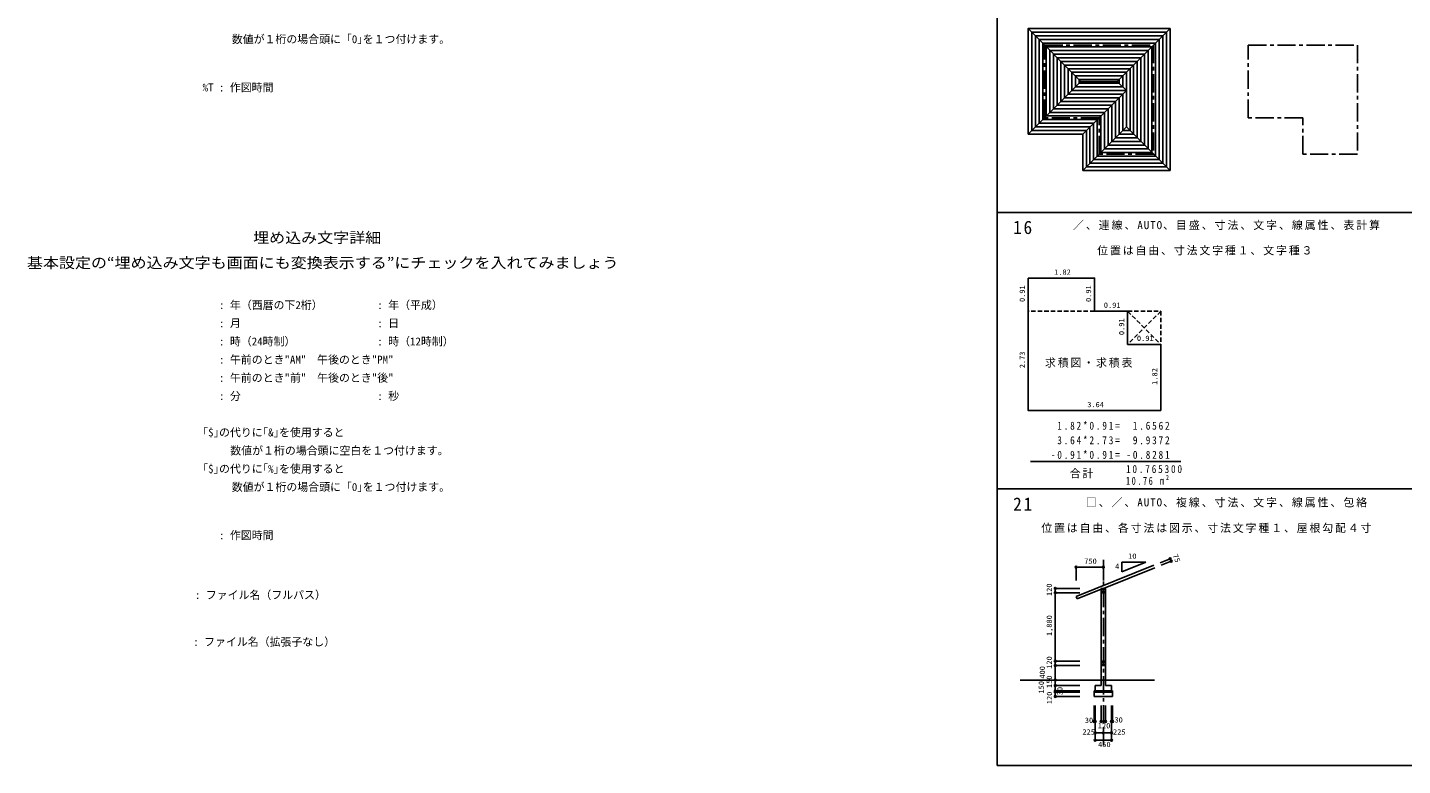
# Model space of a CAD drawing. Units: millimetres at full size, sheet at 1:100. Extents: x -54652 to 58452, y -19402 to 19598.
# Drawn here: x -54652 to -16866, y -19402 to 880 of the extents above; entities that cross this region are included whole.
import ezdxf
from ezdxf.enums import TextEntityAlignment as Align

# ---------------------------------------------------------------- set-up
doc = ezdxf.new("R2010")
doc.units = ezdxf.units.MM
doc.header["$LTSCALE"] = 100
doc.header["$PDMODE"] = 32
doc.header["$PDSIZE"] = 50
doc.linetypes.add('CHAIN1', pattern=[8, 5, -1, 1, -1])
doc.linetypes.add('DASHED1', pattern=[1.8, 1.2, -0.6])
for name, color, linetype in [('0-0_作図ﾚｲﾔｰ', 4, 'Continuous'), ('0-7_作図例', 4, 'Continuous'), ('0-F_枠', 3, 'Continuous')]:
    doc.layers.add(name, color=color, linetype=linetype)
doc.styles.add('ＭＳ 明朝', font='')
doc.styles.get('ＭＳ 明朝').set_extended_font_data('MS Mincho')

msp = doc.modelspace()

# ---------------------------------------------------------------- linework, layer by layer
at = {"layer": '0-0_作図ﾚｲﾔｰ'}
msp.add_line((-25086.8, -18505.1), (-24861.8, -18505.1), dxfattribs=at)
at = {"layer": '0-0_作図ﾚｲﾔｰ', "color": 7, "linetype": 'CHAIN1'}
msp.add_lwpolyline([(-21104.7, 397.7), (-18104.7, 397.7), (-18104.7, -2602.3), (-19604.7, -2602.3), (-19604.7, -1602.3), (-21104.7, -1602.3)], close=True, dxfattribs=at)
at = {"layer": '0-7_作図例', "color": 3}
for p, q in [((-27154.7, 847.7), (-25704.7, -602.3)), ((-23254.7, 847.7), (-24704.7, -602.3)), ((-23254.7, 847.7), (-23254.7, -3052.3)), ((-27154.7, -2052.3), (-25704.7, -602.3)), ((-24704.7, -602.3), (-25704.7, -602.3)), ((-24704.7, -602.3), (-24454.7, -852.3)), ((-25654.7, -2052.3), (-24454.7, -852.3)), ((-24454.7, -1852.3), (-24454.7, -852.3)), ((-25654.7, -3052.3), (-24454.7, -1852.3)), ((-23254.7, -3052.3), (-24454.7, -1852.3)), ((-25654.7, -2052.3), (-27154.7, -2052.3)), ((-25654.7, -3052.3), (-25654.7, -2052.3)), ((-23254.7, -3052.3), (-25654.7, -3052.3)), ((-27370.9, -17054.4), (-23678.9, -17054.4))]:
    msp.add_line(p, q, dxfattribs=at)
at = {"layer": '0-7_作図例'}
for p, q in [((-27054.7, 747.7), (-23354.7, 747.7)), ((-27054.7, -1952.3), (-27054.7, 747.7)), ((-26954.7, 647.7), (-23454.7, 647.7)), ((-26954.7, -1852.3), (-26954.7, 647.7)), ((-26854.7, 547.7), (-23554.7, 547.7)), ((-26854.7, -1752.3), (-26854.7, 547.7)), ((-26754.7, 447.7), (-23654.7, 447.7)), ((-26754.7, -1652.3), (-26754.7, 447.7)), ((-23654.7, -2652.3), (-23654.7, 447.7)), ((-23554.7, -2752.3), (-23554.7, 547.7)), ((-23454.7, -2852.3), (-23454.7, 647.7)), ((-23354.7, -2952.3), (-23354.7, 747.7)), ((-26654.7, 347.7), (-23754.7, 347.7)), ((-26654.7, -1552.3), (-26654.7, 347.7)), ((-26554.7, 247.7), (-23854.7, 247.7)), ((-26554.7, -1452.3), (-26554.7, 247.7)), ((-26454.7, 147.7), (-23954.7, 147.7)), ((-26454.7, -1352.3), (-26454.7, 147.7)), ((-26354.7, 47.7), (-24054.7, 47.7)), ((-26354.7, -1252.3), (-26354.7, 47.7)), ((-24054.7, -2252.3), (-24054.7, 47.7)), ((-23954.7, -2352.3), (-23954.7, 147.7)), ((-23854.7, -2452.3), (-23854.7, 247.7)), ((-23754.7, -2552.3), (-23754.7, 347.7)), ((-26254.7, -52.3), (-24154.7, -52.3)), ((-26254.7, -1152.3), (-26254.7, -52.3)), ((-26154.7, -152.3), (-24254.7, -152.3)), ((-26154.7, -1052.3), (-26154.7, -152.3)), ((-26054.7, -252.3), (-24354.7, -252.3)), ((-26054.7, -952.3), (-26054.7, -252.3)), ((-25954.7, -352.3), (-24454.7, -352.3)), ((-25954.7, -852.3), (-25954.7, -352.3)), ((-24454.7, -852.3), (-24454.7, -352.3)), ((-24354.7, -1952.3), (-24354.7, -252.3)), ((-24254.7, -2052.3), (-24254.7, -152.3)), ((-24154.7, -2152.3), (-24154.7, -52.3)), ((-25854.7, -452.3), (-24554.7, -452.3)), ((-25854.7, -752.3), (-25854.7, -452.3)), ((-25854.7, -752.3), (-24554.7, -752.3)), ((-25754.7, -552.3), (-24654.7, -552.3)), ((-25754.7, -652.3), (-25754.7, -552.3)), ((-25754.7, -652.3), (-24654.7, -652.3)), ((-24654.7, -652.3), (-24654.7, -552.3)), ((-24554.7, -752.3), (-24554.7, -452.3)), ((-26154.7, -1052.3), (-24654.7, -1052.3)), ((-26054.7, -952.3), (-24554.7, -952.3)), ((-25954.7, -852.3), (-24454.7, -852.3)), ((-24654.7, -2052.3), (-24654.7, -1052.3)), ((-24554.7, -1952.3), (-24554.7, -952.3)), ((-26554.7, -1452.3), (-25054.7, -1452.3)), ((-26454.7, -1352.3), (-24954.7, -1352.3)), ((-26354.7, -1252.3), (-24854.7, -1252.3)), ((-26254.7, -1152.3), (-24754.7, -1152.3)), ((-25054.7, -2452.3), (-25054.7, -1452.3)), ((-24954.7, -2352.3), (-24954.7, -1352.3)), ((-24854.7, -2252.3), (-24854.7, -1252.3)), ((-24754.7, -2152.3), (-24754.7, -1152.3)), ((-26954.7, -1852.3), (-25454.7, -1852.3)), ((-26854.7, -1752.3), (-25354.7, -1752.3)), ((-26754.7, -1652.3), (-25254.7, -1652.3)), ((-26654.7, -1552.3), (-25154.7, -1552.3)), ((-25454.7, -2852.3), (-25454.7, -1852.3)), ((-25354.7, -2752.3), (-25354.7, -1752.3)), ((-25254.7, -2652.3), (-25254.7, -1652.3)), ((-25154.7, -2552.3), (-25154.7, -1552.3)), ((-27054.7, -1952.3), (-25554.7, -1952.3)), ((-25554.7, -2952.3), (-25554.7, -1952.3)), ((-24854.7, -2252.3), (-24054.7, -2252.3)), ((-24754.7, -2152.3), (-24154.7, -2152.3)), ((-24654.7, -2052.3), (-24254.7, -2052.3)), ((-24554.7, -1952.3), (-24354.7, -1952.3)), ((-25154.7, -2552.3), (-23754.7, -2552.3)), ((-25054.7, -2452.3), (-23854.7, -2452.3)), ((-24954.7, -2352.3), (-23954.7, -2352.3)), ((-25554.7, -2952.3), (-23354.7, -2952.3)), ((-25454.7, -2852.3), (-23454.7, -2852.3)), ((-25354.7, -2752.3), (-23554.7, -2752.3)), ((-25254.7, -2652.3), (-23654.7, -2652.3)), ((-25836.8, -13952.5), (-25836.8, -14316.8)), ((-25836.8, -13952.5), (-25086.8, -13952.5)), ((-25086.8, -13952.5), (-25086.8, -14316.8)), ((-23249, -13718.5), (-23526.5, -13829.5)), ((-23221.1, -13788.1), (-23498.7, -13899.1)), ((-23221.1, -13788.1), (-23249, -13718.5)), ((-26407.9, -14654.4), (-26407.9, -14534.4)), ((-26407.9, -14534.4), (-25732.7, -14534.4)), ((-26407.9, -16534.4), (-26407.9, -14654.4)), ((-26407.9, -14654.4), (-25732.7, -14654.4)), ((-25146.8, -14534.4), (-25026.8, -14654.4)), ((-25026.8, -14534.4), (-25146.8, -14654.4)), ((-26407.9, -16654.4), (-26407.9, -16534.4)), ((-26407.9, -16534.4), (-25732.7, -16534.4)), ((-26407.9, -16534.4), (-25732.7, -16534.4)), ((-25026.8, -16534.4), (-25146.8, -16654.4)), ((-25146.8, -16534.4), (-25026.8, -16654.4)), ((-26407.9, -17054.4), (-26407.9, -16654.4)), ((-26407.9, -16654.4), (-25732.7, -16654.4)), ((-26407.9, -17204.4), (-26407.9, -17054.4)), ((-26407.9, -17054.4), (-25732.7, -17054.4)), ((-26407.9, -17354.4), (-26407.9, -17204.4)), ((-26407.9, -17204.4), (-25732.7, -17204.4)), ((-26407.9, -17384.4), (-26407.9, -17354.4)), ((-26407.9, -17354.4), (-25732.7, -17354.4)), ((-26407.9, -17504.4), (-26407.9, -17384.4)), ((-26407.9, -17384.4), (-25732.7, -17384.4)), ((-26407.9, -17504.4), (-25732.7, -17504.4)), ((-25341.8, -18191.6), (-25341.8, -17750.1)), ((-25311.8, -18191.6), (-25311.8, -17750.1)), ((-25311.8, -18505.1), (-25311.8, -17750.1)), ((-25146.8, -18191.6), (-25146.8, -17750.1)), ((-25026.8, -18191.6), (-25026.8, -17750.1)), ((-24861.8, -18191.6), (-24861.8, -17750.1)), ((-24861.8, -18505.1), (-24861.8, -17750.1)), ((-24831.8, -18191.6), (-24831.8, -17750.1)), ((-25341.8, -18191.6), (-25311.8, -18191.6)), ((-25311.8, -18708.8), (-25311.8, -18505.1)), ((-25311.8, -18505.1), (-25086.8, -18505.1)), ((-25146.8, -18191.6), (-25026.8, -18191.6)), ((-24861.8, -18191.6), (-24831.8, -18191.6)), ((-24861.8, -18708.8), (-24861.8, -18505.1)), ((-25311.8, -18708.8), (-24861.8, -18708.8))]:
    msp.add_line(p, q, dxfattribs=at)
at = {"layer": '0-7_作図例', "color": 7, "linetype": 'DASHED1'}
for p, q in [((-25329.2, -6918.9), (-27149.2, -6918.9)), ((-24419.2, -6918.9), (-23509.2, -7828.9)), ((-23509.2, -6918.9), (-24419.2, -7828.9)), ((-25086.8, -14534.4), (-25146.8, -14558.4))]:
    msp.add_line(p, q, dxfattribs=at)
at = {"layer": '0-7_作図例', "color": 7}
for p, q in [((-23509.2, -7828.9), (-23509.2, -9648.9)), ((-22961.9, -11044.7), (-27089.7, -11044.7)), ((-23700.7, -13899.2), (-25836.8, -14753.6)), ((-25086.8, -14534.4), (-23672.9, -13968.8)), ((-24581.5, -14077), (-24581.5, -13812.4)), ((-23920, -13812.4), (-24581.5, -13812.4)), ((-24581.5, -14077), (-23920, -13812.4)), ((-25146.8, -14558.4), (-25809, -14823.3)), ((-25026.8, -14534.4), (-25146.8, -14534.4)), ((-25146.8, -16534.4), (-25146.8, -14534.4)), ((-25026.8, -14654.4), (-25146.8, -14654.4)), ((-25026.8, -16534.4), (-25026.8, -14534.4)), ((-25836.8, -14753.6), (-25809, -14823.3)), ((-25026.8, -16534.4), (-25146.8, -16534.4)), ((-25146.8, -17204.4), (-25146.8, -16534.4)), ((-25026.8, -17204.4), (-25026.8, -16534.4)), ((-25026.8, -16654.4), (-25146.8, -16654.4)), ((-25341.8, -17354.4), (-25341.8, -17504.4)), ((-25146.8, -17204.4), (-25311.8, -17204.4)), ((-25311.8, -17354.4), (-24861.8, -17354.4)), ((-24861.8, -17204.4), (-25026.8, -17204.4)), ((-24861.8, -17204.4), (-24861.8, -17354.4)), ((-24861.8, -17354.4), (-24831.8, -17354.4)), ((-24831.8, -17354.4), (-24831.8, -17504.4)), ((-25341.8, -17384.4), (-24831.8, -17384.4)), ((-25341.8, -17504.4), (-24831.8, -17504.4))]:
    msp.add_line(p, q, dxfattribs=at)
at = {"layer": '0-7_作図例', "linetype": 'CHAIN1'}
msp.add_line((-25086.8, -13747.3), (-25086.8, -18855.2), dxfattribs=at)
at = {"layer": '0-7_作図例', "color": 3}
msp.add_lwpolyline([(-27154.7, -2052.3), (-27154.7, 847.7), (-23254.7, 847.7)], dxfattribs=at)
at = {"layer": '0-7_作図例', "color": 7, "linetype": 'CHAIN1'}
msp.add_lwpolyline([(-26704.7, 397.7), (-23704.7, 397.7), (-23704.7, -2602.3), (-25204.7, -2602.3), (-25204.7, -1602.3), (-26704.7, -1602.3)], close=True, dxfattribs=at)
at = {"layer": '0-7_作図例', "color": 7}
for points in [[(-27149.2, -6008.9), (-25329.2, -6008.9), (-25329.2, -6918.9), (-24419.2, -6918.9), (-24419.2, -7828.9), (-23509.2, -7828.9)], [(-23509.2, -9648.9), (-27149.2, -9648.9), (-27149.2, -6008.9)], [(-25311.8, -17204.4), (-25311.8, -17354.4), (-25341.8, -17354.4)]]:
    msp.add_lwpolyline(points, dxfattribs=at)
at = {"layer": '0-7_作図例', "color": 7, "linetype": 'DASHED1'}
msp.add_lwpolyline([(-24419.2, -6918.9), (-23509.2, -6918.9), (-23509.2, -7828.9)], dxfattribs=at)
at = {"layer": '0-7_作図例'}
for p in [(-25836.8, -13952.5), (-25086.8, -13952.5), (-23249, -13718.5), (-23221.1, -13788.1), (-26407.9, -14534.4), (-26407.9, -14654.4), (-26407.9, -16534.4), (-26407.9, -16654.4), (-26407.9, -17054.4), (-26407.9, -17204.4), (-26407.9, -17354.4), (-26407.9, -17384.4), (-26407.9, -17504.4), (-25341.8, -18191.6), (-25311.8, -18191.6), (-25311.8, -18505.1), (-25146.8, -18191.6), (-25086.8, -18505.1), (-25026.8, -18191.6), (-24861.8, -18191.6), (-24861.8, -18505.1), (-24831.8, -18191.6), (-25311.8, -18708.8), (-24861.8, -18708.8)]:
    msp.add_point(p, dxfattribs=at)
at = {"layer": '0-F_枠', "color": 6}
for p, q in [((-28004.7, 19597.7), (-28004.7, -19402.3)), ((-28004.7, -4202.3), (27995.3, -4202.3)), ((-28004.7, -11802.3), (27995.3, -11802.3)), ((-28004.7, -19402.3), (27995.3, -19402.3))]:
    msp.add_line(p, q, dxfattribs=at)

# ---------------------------------------------------------------- texts
at = {"layer": '0-7_作図例', "style": 'ＭＳ 明朝'}
for s, height, p in [('  数値が１桁の場合頭に ｢0｣を１つ付けます。', 219.9, (-49337.4, 382.5)), ('    %T : 作図時間', 219.9, (-50438.7, -944.5)), ('1.82', 146.6, (-26439.2, -5958.9)), (' : 年（西暦の下2桁）      ', 219.9, (-49538.7, -6924.5)), (' : 年（平成）', 219.9, (-45188.7, -6924.5)), ('0.91', 146.6, (-25074.2, -6868.9)), (' : 月                      ', 219.9, (-49538.7, -7424.5)), (' : 日', 219.9, (-45188.7, -7424.5)), (' : 時（24時制）            ', 219.9, (-49538.7, -7924.5)), (' : 時（12時制）', 219.9, (-45188.7, -7924.5)), ('0.91', 146.6, (-24164.2, -7778.9)), (' : 午前のとき"AM"  午後のとき"PM"', 219.9, (-49538.7, -8424.5)), (' : 午前のとき"前"  午後のとき"後"', 219.9, (-49538.7, -8924.5)), (' : 分                     ', 219.9, (-49538.7, -9424.5)), (' : 秒', 219.9, (-45188.7, -9424.5)), ('3.64', 146.6, (-25529.2, -9598.9)), ('\u3000\u3000｢$｣の代りに｢&｣を使用すると', 219.9, (-50438.7, -10424.5)), ('  数値が１桁の場合頭に空白を１つ付けます。', 219.9, (-49378.3, -10924.5)), ('\u3000\u3000｢$｣の代りに｢%｣を使用すると', 219.9, (-50438.7, -11424.5)), ('  数値が１桁の場合頭に ｢0｣を１つ付けます。', 219.9, (-49337.4, -11924.5)), (' : 作図時間', 219.9, (-49538.7, -13251.5)), ('10', 146.6, (-24406.6, -13764.6)), ('750', 146.6, (-25611.8, -13902.5)), ('4', 146.6, (-24763, -14045.5)), (' : ファイル名（フルパス）', 219.9, (-50201, -14891.3)), (' : ファイル名（拡張子なし）', 219.9, (-50247.4, -16179.9)), ('30', 146.6, (-25596.3, -18275.6)), ('30', 146.6, (-24781.9, -18265.2)), ('225', 146.6, (-25662.6, -18597.2)), ('120', 146.6, (-25238.4, -18426)), ('225', 146.6, (-24821.6, -18597.2)), ('450', 146.6, (-25230.9, -18939.5))]:
    msp.add_text(s, height=height, dxfattribs=at).set_placement(p, align=Align.BOTTOM_LEFT)
at = {"layer": '0-7_作図例', "color": 3, "style": 'ＭＳ 明朝', "width": 1.1}
for s, p in [('埋め込み文字詳細', (-48452.8, -5130.8)), ('基本設定の“埋め込み文字も画面にも変換表示する”にチェックを入れてみましょう', (-54668.3, -5820.2))]:
    msp.add_text(s, height=293.3, dxfattribs=at).set_placement(p, align=Align.BOTTOM_LEFT)
at = {"layer": '0-7_作図例', "style": 'ＭＳ 明朝'}
for s, rotation, p in [('0.91', 90, (-27199.2, -6663.9)), ('0.91', 90, (-25379.2, -6663.9)), ('0.91', 90, (-24469.2, -7573.9)), ('2.73', 90, (-27199.2, -8483.9)), ('1.82', 90, (-23559.2, -8938.9)), ('75', 291.801, (-23225.8, -13641.9)), ('120', 90, (-26457.9, -14744.4)), ('1,880', 90, (-26457.9, -15844.4)), ('120', 90, (-26457.9, -16744.4)), ('400', 90, (-26647.1, -17015.3)), ('150', 90, (-26457.2, -17273.3)), ('150', 90, (-26676.3, -17424.3)), ('30', 90, (-26165.1, -17471.7)), ('120', 90, (-26452.3, -17716.4))]:
    msp.add_text(s, height=146.6, rotation=rotation, dxfattribs=at).set_placement(p, align=Align.BOTTOM_LEFT)
at = {"layer": '0-7_作図例', "color": 7, "char_height": 219.9, "attachment_point": 7, "style": 'ＭＳ 明朝'}
for s, insert in [('\\T1.18;／、連線、AUTO、目盛、寸法、文字、線属性、表計算', (-25921.9, -4688.3)), ('\\T1.17;位置は自由、寸法文字種１、文字種３', (-25255.1, -5382.6)), ('\\T1.17;求積図・求積表', (-26692.3, -8468.7)), ('\\T1.39;\\W0.85;\\~1.82*0.91=', (-26529.8, -10177.2)), ('\\T1.39;\\W0.85;\\~\\~1.6562', (-24629.8, -10177.2)), ('\\T1.39;\\W0.85;\\~3.64*2.73=', (-26529.8, -10577.2)), ('\\T1.39;\\W0.85;\\~\\~9.9372', (-24629.8, -10577.2)), ('\\T1.39;\\W0.85;-0.91*0.91=', (-26529.8, -10977.2)), ('\\T1.39;\\W0.85;\\~-0.8281', (-24629.8, -10977.2)), ('\\T1.17;合計', (-26011.8, -11512.6)), ('\\T1.39;\\W0.85;10.765300', (-24465.1, -11368)), ('\\T1.39;\\W0.75;10.76\\~m²', (-24465.1, -11691.6)), ('\\T1.18;□、／、AUTO、複線、寸法、文字、線属性、包絡', (-25568.5, -12308.2)), ('\\T1.17;位置は自由、各寸法は図示、寸法文字種１、屋根勾配４寸', (-26792.4, -13012))]:
    msp.add_mtext(s, dxfattribs=dict(at, insert=insert))
at = {"layer": '0-F_枠', "char_height": 366.6, "attachment_point": 7, "style": 'ＭＳ 明朝'}
for s, insert in [('\\T1.21;\\W0.95;16', (-27567.2, -4802.3)), ('\\T1.21;\\W0.95;21', (-27567.2, -12402.3))]:
    msp.add_mtext(s, dxfattribs=dict(at, insert=insert))

doc.saveas('drawing.dxf')
